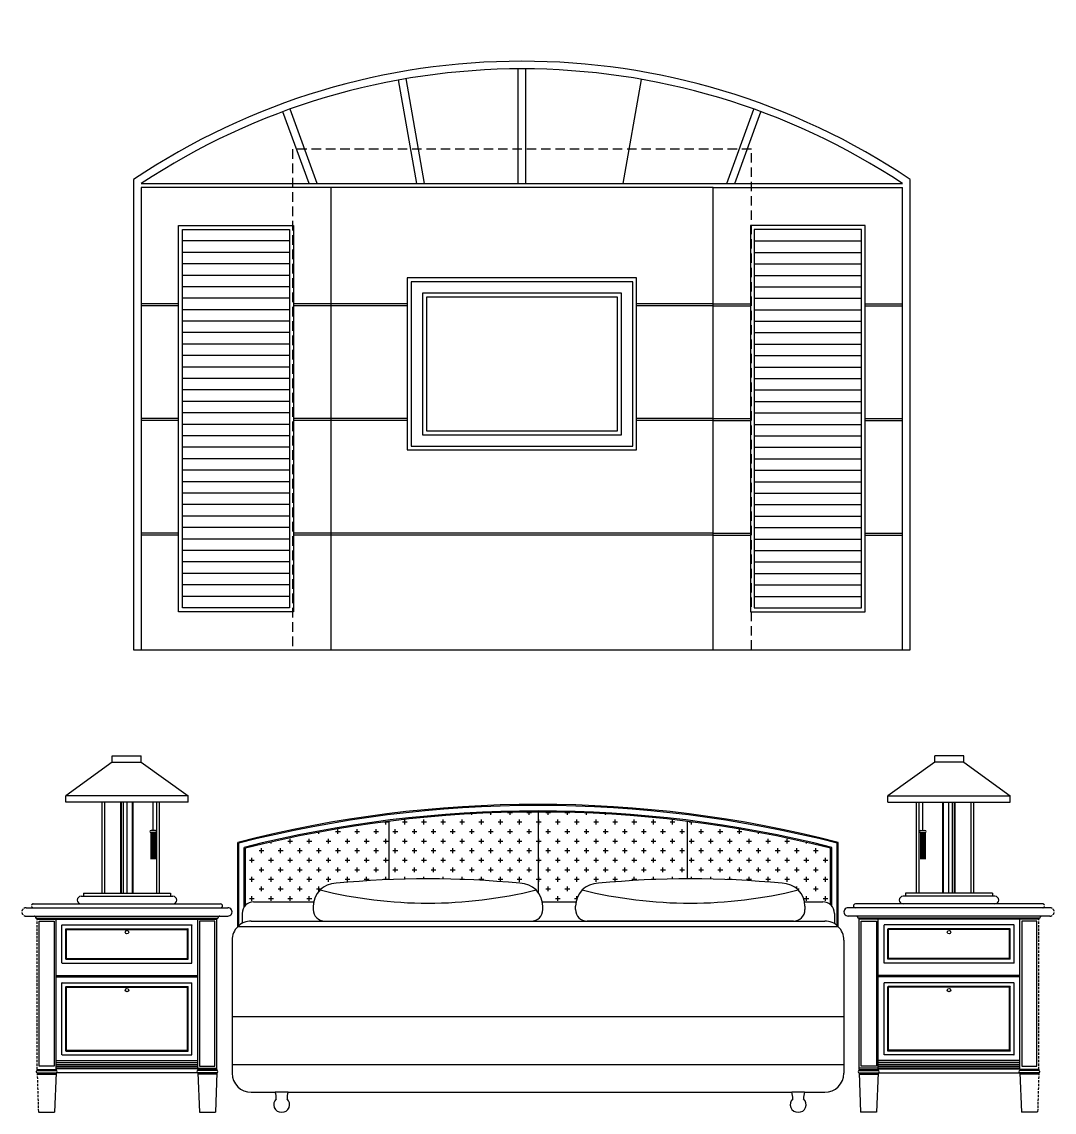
# Model space of a CAD drawing. Extents: x -42728 to 99010, y -18674 to 47645.
# Drawn here: x 62990 to 65690, y 34104 to 36957 of the extents above; entities that cross this region are included whole.
import ezdxf

# ---------------------------------------------------------------- set-up
doc = ezdxf.new("R2010")
doc.units = 0
doc.header["$LTSCALE"] = 100
doc.header["$MEASUREMENT"] = 0
doc.linetypes.add('DASHED2', pattern=[0.375, 0.25, -0.125])
doc.linetypes.add('HIDDEN', pattern=[9.525, 6.35, -3.175])
doc.layers.get('0').update_dxf_attribs({"linetype": 'CONTINUOUS'})
for name, color, linetype in [('00-ELE', 2, 'CONTINUOUS'), ('家具', 223, 'CONTINUOUS'), ('电气', 2, 'CONTINUOUS'), ('窗', 5, 'CONTINUOUS')]:
    doc.layers.add(name, color=color, linetype=linetype)

# ---------------------------------------------------------------- blocks, each defined once
blk = doc.blocks.new('A$C3F533933')
at = {"layer": '窗'}
for p, q in [((1005.5, 1220), (1005.5, 1520.2)), ((1025.5, 1220), (1025.5, 1520.2)), ((740.7, 1220), (692.9, 1491.1)), ((761, 1220), (712.6, 1494.6)), ((1280.1, 1220), (1328.2, 1492.8)), ((458.7, 1220), (390.2, 1408.2)), ((480, 1220), (409, 1415)), ((1551, 1220), (1621.9, 1415)), ((1572.3, 1220), (1640.7, 1408.2)), ((20, 1220), (2010.9, 1220)), ((515.5, 1210), (20, 1210)), ((1515.5, 1210), (2010.9, 1210)), ((0, 0), (2030.9, 0))]:
    blk.add_line(p, q, dxfattribs=at)
at = {"layer": '窗', "color": 9}
for p, q in [((407.7, 1070), (127.7, 1070)), ((1623.2, 1070), (1903.2, 1070)), ((407.7, 1040), (127.7, 1040)), ((1623.2, 1040), (1903.2, 1040)), ((407.7, 1010), (127.7, 1010)), ((1623.2, 1010), (1903.2, 1010)), ((407.7, 980), (127.7, 980)), ((1623.2, 980), (1903.2, 980)), ((407.7, 950), (127.7, 950)), ((1623.2, 950), (1903.2, 950)), ((407.7, 920), (127.7, 920)), ((1623.2, 920), (1903.2, 920)), ((117.7, 905), (20, 905)), ((117.7, 900), (20, 900)), ((407.7, 890), (127.7, 890)), ((715.5, 905), (417.7, 905)), ((715.5, 900), (417.7, 900)), ((1515.5, 905), (1315.5, 905)), ((1515.5, 900), (1315.5, 900)), ((1515.5, 905), (1613.2, 905)), ((1515.5, 900), (1613.2, 900)), ((1623.2, 890), (1903.2, 890)), ((1913.2, 905), (2010.9, 905)), ((1913.2, 900), (2010.9, 900)), ((407.7, 860), (127.7, 860)), ((1623.2, 860), (1903.2, 860)), ((407.7, 830), (127.7, 830)), ((1623.2, 830), (1903.2, 830)), ((407.7, 800), (127.7, 800)), ((1623.2, 800), (1903.2, 800)), ((407.7, 770), (127.7, 770)), ((1623.2, 770), (1903.2, 770)), ((407.7, 740), (127.7, 740)), ((1623.2, 740), (1903.2, 740)), ((407.7, 710), (127.7, 710)), ((1623.2, 710), (1903.2, 710)), ((407.7, 680), (127.7, 680)), ((1623.2, 680), (1903.2, 680)), ((407.7, 650), (127.7, 650)), ((1623.2, 650), (1903.2, 650)), ((117.7, 605), (20, 605)), ((117.7, 600), (20, 600)), ((407.7, 620), (127.7, 620)), ((715.5, 605), (417.7, 605)), ((715.5, 600), (417.7, 600)), ((1515.5, 605), (1315.5, 605)), ((1515.5, 600), (1315.5, 600)), ((1515.5, 605), (1613.2, 605)), ((1515.5, 600), (1613.2, 600)), ((1623.2, 620), (1903.2, 620)), ((1913.2, 605), (2010.9, 605)), ((1913.2, 600), (2010.9, 600)), ((407.7, 590), (127.7, 590)), ((1623.2, 590), (1903.2, 590)), ((407.7, 560), (127.7, 560)), ((1623.2, 560), (1903.2, 560)), ((407.7, 530), (127.7, 530)), ((1623.2, 530), (1903.2, 530)), ((407.7, 500), (127.7, 500)), ((1623.2, 500), (1903.2, 500)), ((407.7, 470), (127.7, 470)), ((1623.2, 470), (1903.2, 470)), ((407.7, 440), (127.7, 440)), ((1623.2, 440), (1903.2, 440)), ((407.7, 410), (127.7, 410)), ((1623.2, 410), (1903.2, 410)), ((407.7, 380), (127.7, 380)), ((1623.2, 380), (1903.2, 380)), ((407.7, 350), (127.7, 350)), ((1623.2, 350), (1903.2, 350)), ((407.7, 320), (127.7, 320)), ((1623.2, 320), (1903.2, 320)), ((117.7, 305), (20, 305)), ((117.7, 300), (20, 300)), ((407.7, 290), (127.7, 290)), ((1515.5, 305), (417.7, 305)), ((1515.5, 300), (417.7, 300)), ((1515.5, 305), (1613.2, 305)), ((1515.5, 300), (1613.2, 300)), ((1623.2, 290), (1903.2, 290)), ((1913.2, 305), (2010.9, 305)), ((1913.2, 300), (2010.9, 300)), ((407.7, 260), (127.7, 260)), ((1623.2, 260), (1903.2, 260)), ((407.7, 230), (127.7, 230)), ((1623.2, 230), (1903.2, 230)), ((407.7, 200), (127.7, 200)), ((1623.2, 200), (1903.2, 200)), ((407.7, 170), (127.7, 170)), ((1623.2, 170), (1903.2, 170)), ((407.7, 140), (127.7, 140)), ((1623.2, 140), (1903.2, 140))]:
    blk.add_line(p, q, dxfattribs=at)
at = {"layer": '窗'}
for points in [[(2030.9, 0), (2030.9, 1230.7, 0.304767), (0, 1230.7), (0, 0)], [(2010.9, 1220, 0.301543), (20, 1220)]]:
    blk.add_lwpolyline(points, format="xyb", dxfattribs=at)
at = {"layer": '窗', "color": 9, "linetype": 'DASHED2'}
blk.add_lwpolyline([(1615.5, 0), (1615.5, 1310), (415.5, 1310), (415.5, 0)], dxfattribs=at)
at = {"layer": '窗'}
for points in [[(20, 1210), (20, 0)], [(1515.5, 0), (1515.5, 1210), (515.5, 1210), (515.5, 0)], [(2010.9, 0), (2010.9, 1210)]]:
    blk.add_lwpolyline(points, dxfattribs=at)
for points in [[(417.7, 1110), (417.7, 100), (117.7, 100), (117.7, 1110)], [(1613.2, 1110), (1613.2, 100), (1913.2, 100), (1913.2, 1110)], [(715.5, 523.1), (1315.5, 523.1), (1315.5, 973.1), (715.5, 973.1)]]:
    blk.add_lwpolyline(points, close=True, dxfattribs=at)
at = {"layer": '窗', "color": 9}
for points in [[(407.7, 1100), (407.7, 110), (127.7, 110), (127.7, 1100)], [(1623.2, 1100), (1623.2, 110), (1903.2, 110), (1903.2, 1100)], [(725.5, 533.1), (1305.5, 533.1), (1305.5, 963.1), (725.5, 963.1)], [(755.5, 563.1), (1275.5, 563.1), (1275.5, 933.1), (755.5, 933.1)], [(765.5, 573.1), (1265.5, 573.1), (1265.5, 923.1), (765.5, 923.1)]]:
    blk.add_lwpolyline(points, close=True, dxfattribs=at)
blk = doc.blocks.new('A$C73EC3931')
at = {"layer": '00-ELE', "xscale": 0.5, "yscale": 0.5, "zscale": 0.5}
blk.add_blockref('A$C3F533933', (0, 0), dxfattribs=at)

msp = doc.modelspace()

# ---------------------------------------------------------------- hatches: boundary and pattern name
at = {"layer": '家具'}
h = msp.add_hatch(dxfattribs=at)
h.set_pattern_fill('CROSS', color=9, scale=100, style=0)
h.set_pattern_definition([(0, (-177664.26, 10513.371), (25, 25), [12.5, -37.5]), (90, (-177658.01, 10507.121), (-25, 25), [12.5, -37.5])])
h.paths.add_polyline_path([(64730.17116, 34714.53744), (64730.17116, 34865.15486, 0.0312022313), (64340.17116, 34889.51632), (64340.17116, 34679.65047, -0.1174013005), (64351.50147, 34654.27158), (64439.39079, 34654.27158, -0.3606812722), (64498.3541, 34703.16626, -0.0228968471)])
h.paths.add_polyline_path([(64730.17116, 34865.15486), (64730.17116, 34714.53744, -0.0245114484), (64978.3541, 34703.16626, -0.3606812722), (65037.31741, 34654.27158), (65085.52059, 34654.27158, -0.184551417), (65105.5265, 34646.62697), (65105.5265, 34794.62328, 0.0304953778)])
h.paths.add_polyline_path([(64215.05112, 34887.01765, 0.0212115097), (63950.17116, 34865.15486), (63950.17116, 34712.48332, -0.026137085), (64215.05112, 34709.33709)])
h.paths.add_polyline_path([(64292.53816, 34703.16626, -0.2333969079), (64340.17116, 34679.65047), (64340.17116, 34889.51632, 0.0099841136), (64215.05112, 34887.01765), (64215.05112, 34709.33709, -0.0076649299)])
h.paths.add_polyline_path([(63574.81582, 34794.62328), (63574.81582, 34645.10004, -0.2035884883), (63596.40691, 34654.27158), (63753.57485, 34654.27158, -0.3606812722), (63812.53816, 34703.16626, -0.013604312), (63950.17116, 34712.48332), (63950.17116, 34865.15486, 0.0304953778)])

# ---------------------------------------------------------------- linework, layer by layer
at = {"layer": '家具', "color": 9}
for p, q in [((63950.17116, 34865.15486), (63950.17116, 34712.48332)), ((64340.17116, 34889.51632), (64340.17116, 34679.65047)), ((64730.17116, 34865.15486), (64730.17116, 34714.53744)), ((63557.81582, 34592.28095), (63557.81582, 34807.84402)), ((65122.5265, 34592.28095), (65122.5265, 34807.84402)), ((63571.81582, 34641.45524), (63571.81582, 34796.96052)), ((63574.81582, 34645.10004), (63574.81582, 34794.62328)), ((65105.5265, 34646.62697), (65105.5265, 34794.62328)), ((65108.5265, 34643.52588), (65108.5265, 34796.96052)), ((63596.40691, 34654.27158), (63753.57485, 34654.27158)), ((63752.53816, 34643.16626), (63752.53816, 34634.16098)), ((64351.50147, 34654.27158), (64439.39079, 34654.27158)), ((64352.53816, 34634.16098), (64352.53816, 34643.16626)), ((64438.3541, 34634.16098), (64438.3541, 34643.16626)), ((65037.31741, 34654.27158), (65085.52059, 34654.27158)), ((65038.3541, 34643.16626), (65038.3541, 34634.16098)), ((63027.17116, 34612.11864), (63503.17116, 34612.11864)), ((63030.17116, 34609.11864), (63500.17116, 34609.11864)), ((63080.17116, 34216.04229), (63080.17116, 34609.11864)), ((63450.17116, 34216.04229), (63450.17116, 34609.11864)), ((63566.40691, 34624.27158), (63566.40691, 34598.15258)), ((65115.52059, 34624.27158), (65115.52059, 34597.25862)), ((65653.17116, 34612.11864), (65177.17116, 34612.11864)), ((65650.17116, 34609.11864), (65180.17116, 34609.11864)), ((65230.17116, 34216.04229), (65230.17116, 34609.11864)), ((65600.17116, 34216.04229), (65600.17116, 34609.11864)), ((63095.67116, 34594.11864), (63095.17116, 34593.61864)), ((63095.17116, 34494.61864), (63095.17116, 34593.61864)), ((63095.67116, 34594.11864), (63434.67116, 34594.11864)), ((63105.67116, 34584.11864), (63105.17116, 34583.61864)), ((63105.17116, 34504.61864), (63105.17116, 34583.61864)), ((63105.67116, 34584.11864), (63424.67116, 34584.11864)), ((63107.67116, 34582.11864), (63107.17116, 34581.61864)), ((63107.17116, 34506.61864), (63107.17116, 34581.61864)), ((63107.67116, 34582.11864), (63422.67116, 34582.11864)), ((63423.17116, 34581.61864), (63422.67116, 34582.11864)), ((63423.17116, 34506.11864), (63423.17116, 34581.61864)), ((63425.17116, 34583.61864), (63424.67116, 34584.11864)), ((63425.17116, 34504.11864), (63425.17116, 34583.61864)), ((63434.67116, 34594.11864), (63435.17116, 34593.61864)), ((63435.17116, 34494.61864), (63435.17116, 34593.61864)), ((65125.5265, 34589.51632), (63554.81582, 34589.51632)), ((63590.17116, 34604.16098), (65090.17116, 34604.16098)), ((65008.3541, 34604.16098), (64468.3541, 34604.16098)), ((65245.67116, 34594.11864), (65245.17116, 34593.61864)), ((65245.17116, 34494.61864), (65245.17116, 34593.61864)), ((65584.67116, 34594.11864), (65245.67116, 34594.11864)), ((65255.17116, 34583.61864), (65255.67116, 34584.11864)), ((65255.17116, 34504.11864), (65255.17116, 34583.61864)), ((65574.67116, 34584.11864), (65255.67116, 34584.11864)), ((65257.17116, 34581.61864), (65257.67116, 34582.11864)), ((65257.17116, 34506.11864), (65257.17116, 34581.61864)), ((65572.67116, 34582.11864), (65257.67116, 34582.11864)), ((65572.67116, 34582.11864), (65573.17116, 34581.61864)), ((65573.17116, 34506.61864), (65573.17116, 34581.61864)), ((65574.67116, 34584.11864), (65575.17116, 34583.61864)), ((65575.17116, 34504.61864), (65575.17116, 34583.61864)), ((65584.67116, 34594.11864), (65585.17116, 34593.61864)), ((65585.17116, 34494.61864), (65585.17116, 34593.61864)), ((63095.67116, 34494.11864), (63095.17116, 34494.61864)), ((63095.67116, 34494.11864), (63434.67116, 34494.11864)), ((63105.17116, 34504.61864), (63105.67116, 34504.11864)), ((63105.67116, 34504.11864), (63425.17116, 34504.11864)), ((63107.17116, 34506.61864), (63107.67116, 34506.11864)), ((63107.67116, 34506.11864), (63423.17116, 34506.11864)), ((63434.67116, 34494.11864), (63435.17116, 34494.61864)), ((65245.67116, 34494.11864), (65245.17116, 34494.61864)), ((65584.67116, 34494.11864), (65245.67116, 34494.11864)), ((65574.67116, 34504.11864), (65255.17116, 34504.11864)), ((65572.67116, 34506.11864), (65257.17116, 34506.11864)), ((65573.17116, 34506.61864), (65572.67116, 34506.11864)), ((65575.17116, 34504.61864), (65574.67116, 34504.11864)), ((65584.67116, 34494.11864), (65585.17116, 34494.61864)), ((63080.17116, 34461.93176), (63450.17116, 34461.93176)), ((63080.17116, 34459.93176), (63450.17116, 34459.93176)), ((63080.17116, 34457.93176), (63450.17116, 34457.93176)), ((63095.67116, 34442.93176), (63095.17116, 34442.43176)), ((63095.17116, 34254.61864), (63095.17116, 34442.43176)), ((63095.67116, 34442.93176), (63434.67116, 34442.93176)), ((63434.67116, 34442.93176), (63435.17116, 34442.43176)), ((63435.17116, 34254.61864), (63435.17116, 34442.43176)), ((65600.17116, 34461.93176), (65230.17116, 34461.93176)), ((65600.17116, 34459.93176), (65230.17116, 34459.93176)), ((65600.17116, 34457.93176), (65230.17116, 34457.93176)), ((65245.67116, 34442.93176), (65245.17116, 34442.43176)), ((65245.17116, 34254.61864), (65245.17116, 34442.43176)), ((65584.67116, 34442.93176), (65245.67116, 34442.93176)), ((65584.67116, 34442.93176), (65585.17116, 34442.43176)), ((65585.17116, 34254.61864), (65585.17116, 34442.43176)), ((63105.67116, 34432.93176), (63105.17116, 34432.43176)), ((63105.17116, 34264.61864), (63105.17116, 34432.43176)), ((63105.67116, 34432.93176), (63424.67116, 34432.93176)), ((63107.67116, 34430.93176), (63107.17116, 34430.43176)), ((63107.17116, 34266.61864), (63107.17116, 34430.43176)), ((63107.67116, 34430.93176), (63422.67116, 34430.93176)), ((63423.17116, 34430.43176), (63422.67116, 34430.93176)), ((63423.17116, 34266.11864), (63423.17116, 34430.43176)), ((63425.17116, 34432.43176), (63424.67116, 34432.93176)), ((63425.17116, 34264.11864), (63425.17116, 34432.43176)), ((65255.17116, 34432.43176), (65255.67116, 34432.93176)), ((65255.17116, 34264.11864), (65255.17116, 34432.43176)), ((65574.67116, 34432.93176), (65255.67116, 34432.93176)), ((65257.17116, 34430.43176), (65257.67116, 34430.93176)), ((65257.17116, 34266.11864), (65257.17116, 34430.43176)), ((65572.67116, 34430.93176), (65257.67116, 34430.93176)), ((65572.67116, 34430.93176), (65573.17116, 34430.43176)), ((65573.17116, 34266.61864), (65573.17116, 34430.43176)), ((65574.67116, 34432.93176), (65575.17116, 34432.43176)), ((65575.17116, 34264.61864), (65575.17116, 34432.43176)), ((63540.17116, 34354.43543), (65140.17116, 34354.43543)), ((63105.17116, 34264.61864), (63105.67116, 34264.11864)), ((63105.67116, 34264.11864), (63425.17116, 34264.11864)), ((63107.17116, 34266.61864), (63107.67116, 34266.11864)), ((63107.67116, 34266.11864), (63423.17116, 34266.11864)), ((65574.67116, 34264.11864), (65255.17116, 34264.11864)), ((65572.67116, 34266.11864), (65257.17116, 34266.11864)), ((65573.17116, 34266.61864), (65572.67116, 34266.11864)), ((65575.17116, 34264.61864), (65574.67116, 34264.11864)), ((63080.17116, 34239.11864), (63450.17116, 34239.11864)), ((63095.67116, 34254.11864), (63095.17116, 34254.61864)), ((63095.67116, 34254.11864), (63434.67116, 34254.11864)), ((63434.67116, 34254.11864), (63435.17116, 34254.61864)), ((65600.17116, 34239.11864), (65230.17116, 34239.11864)), ((65245.67116, 34254.11864), (65245.17116, 34254.61864)), ((65584.67116, 34254.11864), (65245.67116, 34254.11864)), ((65584.67116, 34254.11864), (65585.17116, 34254.61864)), ((63030.17116, 34216.04229), (63080.17116, 34216.04229)), ((63030.25828, 34213.03396), (63080.0444, 34213.01596)), ((63030.42597, 34207.01729), (63079.79284, 34207.00983)), ((63080.17116, 34216.04229), (63080.0444, 34213.01596)), ((63080.17116, 34234.11864), (63450.17116, 34234.11864)), ((63080.17116, 34229.11864), (63450.17116, 34229.11864)), ((63080.17116, 34224.11864), (63450.17116, 34224.11864)), ((63080.17116, 34224.09536), (63450.17116, 34224.09536)), ((63080.17116, 34219.11864), (63500.17116, 34219.11864)), ((63450.17116, 34217.64135), (63080.17116, 34217.64135)), ((63500.17116, 34216.04229), (63450.17116, 34216.04229)), ((63450.17116, 34216.04229), (63450.29791, 34213.01596)), ((63500.08403, 34213.0339), (63450.29791, 34213.01596)), ((63499.90978, 34207.01729), (63450.54871, 34207.02814)), ((63540.17116, 34228.762), (65140.17116, 34228.762)), ((65600.17116, 34219.11864), (65180.17116, 34219.11864)), ((65180.17116, 34216.04229), (65230.17116, 34216.04229)), ((65180.25828, 34213.0339), (65230.0444, 34213.01596)), ((65180.43253, 34207.01729), (65229.7936, 34207.02814)), ((65230.17116, 34216.04229), (65230.0444, 34213.01596)), ((65600.17116, 34234.11864), (65230.17116, 34234.11864)), ((65600.17116, 34229.11864), (65230.17116, 34229.11864)), ((65600.17116, 34224.11864), (65230.17116, 34224.11864)), ((65600.17116, 34224.09536), (65230.17116, 34224.09536)), ((65230.17116, 34217.64135), (65600.17116, 34217.64135)), ((65650.17116, 34216.04229), (65600.17116, 34216.04229)), ((65600.17116, 34216.04229), (65600.29791, 34213.01596)), ((65650.08403, 34213.03396), (65600.29791, 34213.01596)), ((65649.91634, 34207.01729), (65600.54948, 34207.00983)), ((63030.51966, 34204.00896), (63079.66715, 34204.00896)), ((63499.82266, 34204.00896), (63450.67516, 34204.00896)), ((65180.51966, 34204.00896), (65229.66715, 34204.00896)), ((65649.82266, 34204.00896), (65600.67516, 34204.00896)), ((63686.37918, 34156.16098), (63653.19356, 34156.16098)), ((65037.29033, 34156.16098), (65004.10471, 34156.16098))]:
    msp.add_line(p, q, dxfattribs=at)
at = {"layer": '家具', "ltscale": 0.01}
for p, q in [((63554.81582, 34589.51632), (63554.81582, 34810.17115)), ((65125.5265, 34589.51632), (65125.5265, 34810.17115)), ((63001.31779, 34639.11864), (63529.31586, 34639.11864)), ((63020.17116, 34649.11864), (63510.17116, 34649.11864)), ((65679.02452, 34639.11864), (65151.02645, 34639.11864)), ((65660.17116, 34649.11864), (65170.17116, 34649.11864)), ((63001.31779, 34617.11864), (63529.31586, 34617.11864)), ((63500.17116, 34216.04229), (63500.17116, 34609.11864)), ((65679.02452, 34617.11864), (65151.02645, 34617.11864)), ((65180.17116, 34216.04229), (65180.17116, 34609.11864)), ((63540.17116, 34554.16098), (63540.17116, 34206.16098)), ((65140.17116, 34554.16098), (65140.17116, 34206.16098)), ((63079.79284, 34207.00983), (63075.48331, 34104.11864)), ((63450.54871, 34207.02814), (63079.79284, 34207.00983)), ((63450.54871, 34207.02814), (63454.859, 34104.11864)), ((63499.90978, 34207.01729), (63496.9297, 34104.11864)), ((63500.17116, 34216.04229), (63500.08403, 34213.0339)), ((65180.17116, 34216.04229), (65180.25828, 34213.0339)), ((65180.43253, 34207.01729), (65183.41261, 34104.11864)), ((65229.7936, 34207.02814), (65225.48331, 34104.11864)), ((65229.7936, 34207.02814), (65600.54948, 34207.00983)), ((65600.54948, 34207.00983), (65604.859, 34104.11864)), ((63590.17116, 34156.16098), (63653.19356, 34156.16098)), ((63686.37918, 34156.16098), (65004.10471, 34156.16098)), ((65037.29033, 34156.16098), (65090.17116, 34156.16098))]:
    msp.add_line(p, q, dxfattribs=at)
at = {"layer": '家具', "linetype": 'HIDDEN', "ltscale": 0.01}
for p, q in [((63030.17116, 34216.04229), (63030.17116, 34609.11864)), ((65650.17116, 34216.04229), (65650.17116, 34609.11864)), ((63030.17116, 34216.04229), (63030.25828, 34213.03396)), ((63030.43295, 34207.00285), (63033.41261, 34104.11864)), ((65649.90936, 34207.00285), (65646.9297, 34104.11864)), ((65650.17116, 34216.04229), (65650.08403, 34213.03396))]:
    msp.add_line(p, q, dxfattribs=at)
at = {"layer": '家具'}
for p, q in [((63033.41261, 34104.11864), (63075.48331, 34104.11864)), ((63454.859, 34104.11864), (63496.9297, 34104.11864)), ((65225.48331, 34104.11864), (65183.41261, 34104.11864)), ((65646.9297, 34104.11864), (65604.859, 34104.11864))]:
    msp.add_line(p, q, dxfattribs=at)
at = {"layer": '家具', "color": 9}
for points in [[(63035.17116, 34604.11864), (63075.17116, 34604.11864), (63075.17116, 34224.11864), (63035.17116, 34224.11864)], [(63495.17116, 34604.11864), (63455.17116, 34604.11864), (63455.17116, 34224.11864), (63495.17116, 34224.11864)], [(65185.17116, 34604.11864), (65225.17116, 34604.11864), (65225.17116, 34224.11864), (65185.17116, 34224.11864)], [(65645.17116, 34604.11864), (65605.17116, 34604.11864), (65605.17116, 34224.11864), (65645.17116, 34224.11864)]]:
    msp.add_lwpolyline(points, close=True, dxfattribs=at)
for centre in [(63265.17116, 34575.25154), (65415.17116, 34575.25154), (63265.17116, 34423.61372), (65415.17116, 34423.61372)]:
    msp.add_circle(centre, 4.54729, dxfattribs=at)
at = {"layer": '家具', "ltscale": 0.01}
for centre, radius, start, end in [((64340.17116, 31755.60128), 3153.91504, 75.58108279, 104.41891721), ((63510.17116, 34644.11864), 5, 270, 90), ((63529.17019, 34628.11864), 11.00096, 269.24127791, 90.75872209), ((65151.17212, 34628.11864), 11.00096, 89.24127791, 270.75872209), ((65170.17116, 34644.11864), 5, 90, 270), ((63503.17116, 34609.11864), 3, 90, 180), ((63508.17116, 34612.11864), 5, 90, 180), ((65172.17116, 34612.11864), 5, 0, 90), ((65177.17116, 34609.11864), 3, 0, 90), ((63590.17116, 34554.16098), 50, 135, 180), ((65090.17116, 34554.16098), 50, 0, 45), ((63499.33401, 34210.04479), 3.08176, 280.76791309, 75.91429469), ((65181.0083, 34210.04479), 3.08176, 104.08570531, 259.23208691), ((63590.17116, 34206.16098), 50, 180, 270), ((65090.17116, 34206.16098), 50, 270, 0), ((63581.30394, 34136.56769), 74.51184, 1.60984365, 15.24549592), ((63758.2688, 34136.56769), 74.51184, 164.75450408, 178.39015635), ((64932.21509, 34136.56769), 74.51184, 1.60984365, 15.24549592), ((65109.17995, 34136.56769), 74.51184, 164.75450408, 178.39015635), ((63668.49837, 34123.72889), 19.61026, 130.40843847, 273.76590473), ((63671.07438, 34123.72889), 19.61026, 266.23409527, 49.59156153), ((65019.40951, 34123.72889), 19.61026, 130.40843847, 273.76590473), ((65021.98552, 34123.72889), 19.61026, 266.23409527, 49.59156153)]:
    msp.add_arc(centre, radius, start, end, dxfattribs=at)
at = {"layer": '家具', "color": 9}
for centre, radius, start, end in [((64340.17116, 31755.60128), 3150.91504, 75.62337888, 104.37662112), ((64340.17116, 31755.60128), 3136.91504, 75.82172395, 104.17827605), ((64340.17116, 31755.60128), 3133.91504, 75.86443424, 104.13556576), ((63812.53816, 34643.16626), 60, 90, 180), ((64052.53816, 32179.07647), 2535.47417, 84.5684302, 95.4315698), ((64292.53816, 34643.16626), 60, 0, 90), ((64498.3541, 34643.16626), 60, 90, 180), ((64738.3541, 32179.07647), 2535.47417, 84.5684302, 95.4315698), ((64978.3541, 34643.16626), 60, 0, 90), ((64052.53816, 35823.44579), 1172.3798, 256.06032919, 283.93967081), ((64738.3541, 35823.44579), 1172.3798, 256.06032919, 283.93967081), ((63596.40691, 34624.27158), 30, 90, 180), ((65085.52059, 34624.27158), 30, 0, 90), ((63782.53816, 34634.16098), 30, 180, 270), ((64322.53816, 34634.16098), 30, 270, 0), ((64468.3541, 34634.16098), 30, 180, 270), ((65008.3541, 34634.16098), 30, 270, 0), ((63590.17116, 34554.16098), 50, 90, 135), ((65090.17116, 34554.16098), 50, 45, 90), ((63079.6, 34210.02624), 3.02257, 273.657983, 81.54522881), ((63450.73189, 34210.03497), 3.01241, 98.28306967, 266.51371851), ((65229.61042, 34210.03497), 3.01241, 273.48628149, 81.71693033), ((65600.74232, 34210.02624), 3.02257, 98.45477119, 266.342017)]:
    msp.add_arc(centre, radius, start, end, dxfattribs=at)
at = {"layer": '家具', "linetype": 'HIDDEN', "ltscale": 0.01}
for centre, radius, start, end in [((63001.17212, 34628.11864), 11.00096, 89.24127791, 270.75872209), ((63020.17116, 34644.11864), 5, 90, 270), ((65660.17116, 34644.11864), 5, 270, 90), ((65679.17019, 34628.11864), 11.00096, 269.24127791, 90.75872209), ((63022.17116, 34612.11864), 5, 0, 90), ((63027.17116, 34609.11864), 3, 0, 90), ((65653.17116, 34609.11864), 3, 90, 180), ((65658.17116, 34612.11864), 5, 90, 180), ((63031.0172, 34210.03785), 3.09073, 104.21413758, 259.10365464), ((65649.32511, 34210.03785), 3.09073, 280.89634536, 75.78586242)]:
    msp.add_arc(centre, radius, start, end, dxfattribs=at)
at = {"layer": '电气'}
for p, q in [((63226.58154, 35036.21278), (63302.61785, 35036.21278)), ((63226.58154, 35020.21278), (63226.58154, 35036.21278)), ((63302.61785, 35020.21278), (63302.61785, 35036.21278)), ((65453.76077, 35036.21278), (65377.72446, 35036.21278)), ((65377.72446, 35020.21278), (65377.72446, 35036.21278)), ((65453.76077, 35020.21278), (65453.76077, 35036.21278)), ((63226.58154, 35020.21278), (63105.17116, 34931.58616)), ((63226.58154, 35020.21278), (63302.61785, 35020.21278)), ((63302.61785, 35020.21278), (63425.17116, 34931.58616)), ((65377.72446, 35020.21278), (65255.17116, 34931.58616)), ((65453.76077, 35020.21278), (65377.72446, 35020.21278)), ((65453.76077, 35020.21278), (65575.17116, 34931.58616)), ((63425.17116, 34931.58616), (63105.17116, 34931.58616)), ((63105.17116, 34915.58616), (63105.17116, 34931.58616)), ((63425.17116, 34915.58616), (63425.17116, 34931.58616)), ((65255.17116, 34915.58616), (65255.17116, 34931.58616)), ((65255.17116, 34931.58616), (65575.17116, 34931.58616)), ((65575.17116, 34915.58616), (65575.17116, 34931.58616)), ((63425.17116, 34915.58616), (63105.17116, 34915.58616)), ((63200.17116, 34677.11864), (63200.17116, 34915.58616)), ((63207.17116, 34677.11864), (63207.17116, 34915.58616)), ((63249.17116, 34677.11864), (63249.17116, 34913.11864)), ((63250.93396, 34677.11864), (63250.93396, 34913.11864)), ((63256.50635, 34677.11864), (63256.50635, 34913.11864)), ((63265.74262, 34677.11864), (63265.74262, 34913.11864)), ((63280.01705, 34677.11864), (63280.01705, 34913.11864)), ((63280.85667, 34677.11864), (63280.85667, 34913.11864)), ((63281.17116, 34677.11864), (63281.17116, 34913.11864)), ((63333.89096, 34841.52234), (63333.89096, 34915.58616)), ((63343.17116, 34677.11864), (63343.17116, 34915.58616)), ((63350.17116, 34677.11864), (63350.17116, 34915.58616)), ((65255.17116, 34915.58616), (65575.17116, 34915.58616)), ((65330.17116, 34677.11864), (65330.17116, 34915.58616)), ((65337.17116, 34677.11864), (65337.17116, 34915.58616)), ((65346.45136, 34841.52234), (65346.45136, 34915.58616)), ((65399.17116, 34677.11864), (65399.17116, 34913.11864)), ((65399.48564, 34677.11864), (65399.48564, 34913.11864)), ((65400.32526, 34677.11864), (65400.32526, 34913.11864)), ((65414.59969, 34677.11864), (65414.59969, 34913.11864)), ((65423.83597, 34677.11864), (65423.83597, 34913.11864)), ((65429.40835, 34677.11864), (65429.40835, 34913.11864)), ((65431.17116, 34677.11864), (65431.17116, 34913.11864)), ((65473.17116, 34677.11864), (65473.17116, 34915.58616)), ((65480.17116, 34677.11864), (65480.17116, 34915.58616)), ((63327.85133, 34835.52234), (63327.85133, 34766.18669)), ((63339.45419, 34841.52234), (63328.32773, 34841.52234)), ((63339.45419, 34835.52234), (63328.32773, 34835.52234)), ((63329.14049, 34835.52234), (63329.14049, 34766.18669)), ((63330.42966, 34835.52234), (63330.42966, 34766.18669)), ((63332.08726, 34835.52234), (63332.08726, 34766.18669)), ((63333.05419, 34835.52234), (63333.05419, 34766.18669)), ((63334.11318, 34835.52234), (63334.11318, 34766.18669)), ((63335.03403, 34835.52234), (63335.03403, 34766.18669)), ((63336.32319, 34835.52234), (63336.32319, 34766.18669)), ((63337.24404, 34835.52234), (63337.24404, 34766.18669)), ((63338.34911, 34835.52234), (63338.34911, 34766.18669)), ((63339.45419, 34835.52234), (63339.45419, 34766.18669)), ((65340.88813, 34841.52234), (65352.01459, 34841.52234)), ((65340.88813, 34835.52234), (65340.88813, 34766.18669)), ((65340.88813, 34835.52234), (65352.01459, 34835.52234)), ((65341.9932, 34835.52234), (65341.9932, 34766.18669)), ((65343.09827, 34835.52234), (65343.09827, 34766.18669)), ((65344.01912, 34835.52234), (65344.01912, 34766.18669)), ((65345.30828, 34835.52234), (65345.30828, 34766.18669)), ((65346.22913, 34835.52234), (65346.22913, 34766.18669)), ((65347.28813, 34835.52234), (65347.28813, 34766.18669)), ((65348.25505, 34835.52234), (65348.25505, 34766.18669)), ((65349.91266, 34835.52234), (65349.91266, 34766.18669)), ((65351.20182, 34835.52234), (65351.20182, 34766.18669)), ((65352.49098, 34835.52234), (65352.49098, 34766.18669)), ((63145.17116, 34669.11864), (63385.17116, 34669.11864)), ((63151.17116, 34677.11864), (63151.17116, 34669.11864)), ((63151.17116, 34677.11864), (63379.17116, 34677.11864)), ((63379.17116, 34677.11864), (63379.17116, 34669.11864)), ((65535.17116, 34669.11864), (65295.17116, 34669.11864)), ((65529.17116, 34677.11864), (65301.17116, 34677.11864)), ((65301.17116, 34677.11864), (65301.17116, 34669.11864)), ((65529.17116, 34677.11864), (65529.17116, 34669.11864))]:
    msp.add_line(p, q, dxfattribs=at)
for centre, radius, start, end in [((63328.32773, 34838.52234), 3, 90, 270), ((63339.45419, 34838.52234), 3, 270, 90), ((65340.88813, 34838.52234), 3, 90, 270), ((65352.01459, 34838.52234), 3, 270, 90), ((63145.17116, 34659.11864), 10, 90, 270), ((63385.17116, 34659.11864), 10, 270, 90), ((65295.17116, 34659.11864), 10, 90, 270), ((65535.17116, 34659.11864), 10, 270, 90)]:
    msp.add_arc(centre, radius, start, end, dxfattribs=at)

# ---------------------------------------------------------------- block references
at = {"xscale": 2, "yscale": 2, "zscale": 2}
msp.add_blockref('A$C73EC3931', (63282.65317, 35313.71286), dxfattribs=at)

doc.saveas('drawing.dxf')
